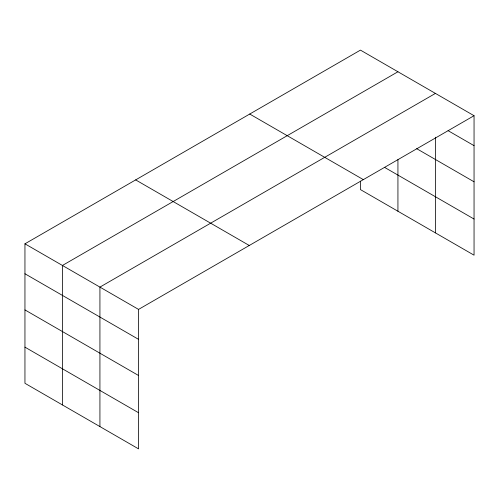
<?xml version="1.0" encoding="UTF-8"?>
<svg xmlns="http://www.w3.org/2000/svg" width="499" height="499" viewBox="0 0 499 499"><rect width="100%" height="100%" fill="white"/><g stroke="black" fill="none" stroke-linecap="round" stroke-linejoin="round"><path stroke-width="0.75" d="M474.05 115.706L360.446 50.118L24.95 243.818L24.95 383.294L138.554 448.882L138.554 309.405L474.05 115.706L474.05 255.182L360.446 189.595L360.446 181.137M397.934 71.762L62.437 265.462L62.437 404.939M435.427 93.407L99.925 287.106L99.925 426.583M448.077 130.663L474.05 145.658M416.684 148.677L474.05 181.798M384.548 167.365L474.05 219.042M249.731 114.04L363.334 179.628M135.666 179.896L249.269 245.483M24.95 243.818L138.554 309.405M24.95 273.764L138.554 339.351M24.95 309.91L138.554 375.498M24.95 347.148L138.554 412.735M435.427 137.2L435.427 232.883M397.934 159.58L397.934 211.239"/></g></svg>
